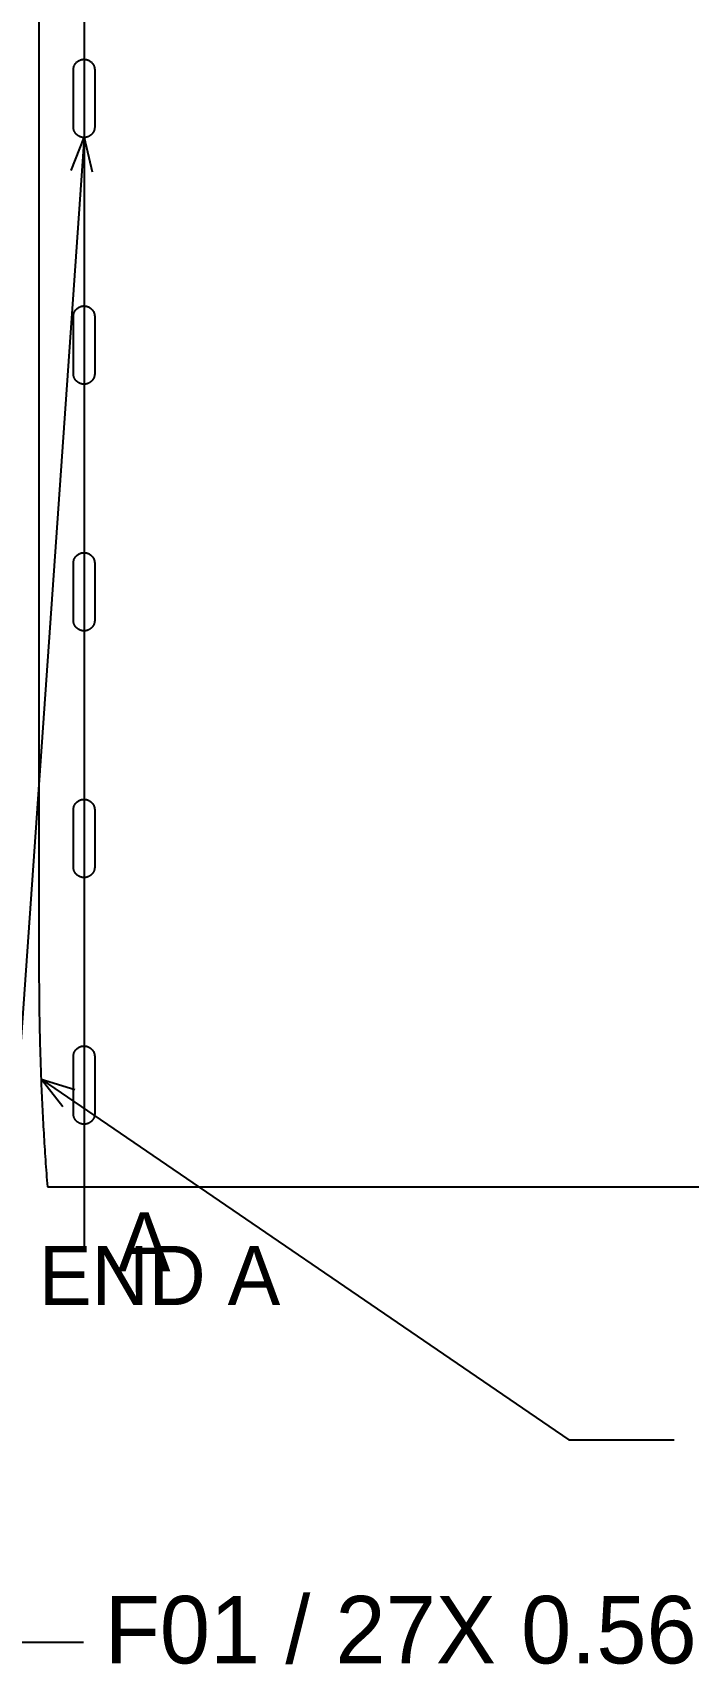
# Model space of a CAD drawing. Header units: inches. Extents: x 4 to 268, y 4 to 172.
# Drawn here: x 31.43 to 48.71, y 65.85 to 108.84 of the extents above; entities that cross this region are included whole.
import ezdxf

# ---------------------------------------------------------------- set-up
doc = ezdxf.new("R2010")
doc.units = ezdxf.units.IN
doc.header["$MEASUREMENT"] = 0

msp = doc.modelspace()

# ---------------------------------------------------------------- linework, layer by layer
at = {"layer": 'ANNOTATION'}
for p, q in [((32.788, 137.459), (32.788, 76.763)), ((32.788, 106.08), (30, 66.43)), ((32.449, 105.213), (32.788, 106.08)), ((32.788, 106.08), (33.003, 105.174)), ((31.656, 81.268), (45.556, 71.763)), ((32.233, 80.537), (31.656, 81.268)), ((31.656, 81.268), (32.547, 80.996)), ((45.556, 71.763), (48.333, 71.763)), ((30, 66.43), (32.778, 66.43))]:
    msp.add_line(p, q, dxfattribs=at)
at = {"layer": 'OUTLINE'}
for p, q in [((31.601, 130.111), (31.601, 84.111)), ((32.512, 107.916), (32.515, 107.929)), ((32.515, 107.929), (32.519, 107.943)), ((32.519, 107.943), (32.523, 107.956)), ((32.523, 107.956), (32.528, 107.969)), ((32.528, 107.969), (32.534, 107.981)), ((32.534, 107.981), (32.54, 107.994)), ((32.54, 107.994), (32.547, 108.006)), ((32.547, 108.006), (32.554, 108.017)), ((32.554, 108.017), (32.562, 108.029)), ((32.562, 108.029), (32.571, 108.04)), ((32.571, 108.04), (32.58, 108.05)), ((32.58, 108.05), (32.589, 108.06)), ((32.589, 108.06), (32.599, 108.07)), ((32.599, 108.07), (32.61, 108.079)), ((32.61, 108.079), (32.621, 108.087)), ((32.621, 108.087), (32.632, 108.095)), ((32.632, 108.095), (32.644, 108.102)), ((32.644, 108.102), (32.656, 108.109)), ((32.656, 108.109), (32.668, 108.115)), ((32.668, 108.115), (32.681, 108.121)), ((32.681, 108.121), (32.693, 108.126)), ((32.693, 108.126), (32.707, 108.13)), ((32.707, 108.13), (32.72, 108.134)), ((32.72, 108.134), (32.733, 108.137)), ((32.733, 108.137), (32.747, 108.139)), ((32.747, 108.139), (32.761, 108.141)), ((32.761, 108.141), (32.774, 108.142)), ((32.774, 108.142), (32.788, 108.142)), ((32.788, 108.142), (32.802, 108.142)), ((32.802, 108.142), (32.816, 108.141)), ((32.816, 108.141), (32.829, 108.139)), ((32.829, 108.139), (32.843, 108.137)), ((32.843, 108.137), (32.857, 108.134)), ((32.857, 108.134), (32.87, 108.13)), ((32.87, 108.13), (32.883, 108.126)), ((32.883, 108.126), (32.896, 108.121)), ((32.896, 108.121), (32.908, 108.115)), ((32.908, 108.115), (32.921, 108.109)), ((32.921, 108.109), (32.933, 108.102)), ((32.933, 108.102), (32.944, 108.095)), ((32.944, 108.095), (32.956, 108.087)), ((32.956, 108.087), (32.967, 108.079)), ((32.967, 108.079), (32.977, 108.07)), ((32.977, 108.07), (32.987, 108.06)), ((32.987, 108.06), (32.997, 108.05)), ((32.997, 108.05), (33.006, 108.04)), ((33.006, 108.04), (33.014, 108.029)), ((33.014, 108.029), (33.022, 108.017)), ((33.022, 108.017), (33.029, 108.006)), ((33.029, 108.006), (33.036, 107.994)), ((33.036, 107.994), (33.042, 107.981)), ((33.042, 107.981), (33.048, 107.969)), ((33.048, 107.969), (33.053, 107.956)), ((33.053, 107.956), (33.057, 107.943)), ((33.057, 107.943), (33.061, 107.929)), ((33.061, 107.929), (33.064, 107.916)), ((32.507, 107.875), (32.508, 107.889)), ((32.507, 107.861), (32.507, 107.875)), ((32.507, 106.361), (32.507, 107.861)), ((32.508, 107.889), (32.51, 107.902)), ((32.51, 107.902), (32.512, 107.916)), ((33.064, 107.916), (33.066, 107.902)), ((33.066, 107.902), (33.068, 107.889)), ((33.068, 107.889), (33.069, 107.875)), ((33.069, 107.875), (33.069, 107.861)), ((33.069, 107.861), (33.069, 106.361)), ((32.507, 106.354), (32.507, 106.361)), ((32.507, 106.347), (32.507, 106.354)), ((32.508, 106.34), (32.507, 106.347)), ((32.508, 106.334), (32.508, 106.34)), ((32.509, 106.327), (32.508, 106.334)), ((32.51, 106.32), (32.509, 106.327)), ((32.511, 106.313), (32.51, 106.32)), ((32.512, 106.306), (32.511, 106.313)), ((32.514, 106.299), (32.512, 106.306)), ((32.515, 106.293), (32.514, 106.299)), ((32.517, 106.286), (32.515, 106.293)), ((32.519, 106.279), (32.517, 106.286)), ((32.521, 106.273), (32.519, 106.279)), ((32.523, 106.266), (32.521, 106.273)), ((32.526, 106.26), (32.523, 106.266)), ((32.528, 106.253), (32.526, 106.26)), ((32.531, 106.247), (32.528, 106.253)), ((32.534, 106.241), (32.531, 106.247)), ((32.537, 106.235), (32.534, 106.241)), ((32.54, 106.229), (32.537, 106.235)), ((32.543, 106.222), (32.54, 106.229)), ((32.547, 106.217), (32.543, 106.222)), ((32.551, 106.211), (32.547, 106.217)), ((32.554, 106.205), (32.551, 106.211)), ((32.558, 106.199), (32.554, 106.205)), ((32.562, 106.194), (32.558, 106.199)), ((33.018, 106.199), (33.014, 106.194)), ((33.022, 106.205), (33.018, 106.199)), ((33.026, 106.211), (33.022, 106.205)), ((33.029, 106.217), (33.026, 106.211)), ((33.033, 106.222), (33.029, 106.217)), ((33.036, 106.229), (33.033, 106.222)), ((33.039, 106.235), (33.036, 106.229)), ((33.042, 106.241), (33.039, 106.235)), ((33.045, 106.247), (33.042, 106.241)), ((33.048, 106.253), (33.045, 106.247)), ((33.051, 106.26), (33.048, 106.253)), ((33.053, 106.266), (33.051, 106.26)), ((33.055, 106.273), (33.053, 106.266)), ((33.057, 106.279), (33.055, 106.273)), ((33.059, 106.286), (33.057, 106.279)), ((33.061, 106.293), (33.059, 106.286)), ((33.063, 106.299), (33.061, 106.293)), ((33.064, 106.306), (33.063, 106.299)), ((33.065, 106.313), (33.064, 106.306)), ((33.066, 106.32), (33.065, 106.313)), ((33.067, 106.327), (33.066, 106.32)), ((33.068, 106.334), (33.067, 106.327)), ((33.069, 106.34), (33.068, 106.334)), ((33.069, 106.361), (33.069, 106.354)), ((33.069, 106.354), (33.069, 106.347)), ((33.069, 106.347), (33.069, 106.34)), ((32.566, 106.188), (32.562, 106.194)), ((32.571, 106.183), (32.566, 106.188)), ((32.575, 106.177), (32.571, 106.183)), ((32.58, 106.172), (32.575, 106.177)), ((32.584, 106.167), (32.58, 106.172)), ((32.589, 106.162), (32.584, 106.167)), ((32.594, 106.157), (32.589, 106.162)), ((32.599, 106.153), (32.594, 106.157)), ((32.604, 106.148), (32.599, 106.153)), ((32.61, 106.144), (32.604, 106.148)), ((32.615, 106.139), (32.61, 106.144)), ((32.621, 106.135), (32.615, 106.139)), ((32.626, 106.131), (32.621, 106.135)), ((32.632, 106.127), (32.626, 106.131)), ((32.638, 106.123), (32.632, 106.127)), ((32.644, 106.12), (32.638, 106.123)), ((32.65, 106.116), (32.644, 106.12)), ((32.656, 106.113), (32.65, 106.116)), ((32.662, 106.11), (32.656, 106.113)), ((32.668, 106.107), (32.662, 106.11)), ((32.674, 106.104), (32.668, 106.107)), ((32.681, 106.101), (32.674, 106.104)), ((32.687, 106.099), (32.681, 106.101)), ((32.693, 106.096), (32.687, 106.099)), ((32.7, 106.094), (32.693, 106.096)), ((32.707, 106.092), (32.7, 106.094)), ((32.713, 106.09), (32.707, 106.092)), ((32.72, 106.088), (32.713, 106.09)), ((32.727, 106.087), (32.72, 106.088)), ((32.733, 106.085), (32.727, 106.087)), ((32.74, 106.084), (32.733, 106.085)), ((32.747, 106.083), (32.74, 106.084)), ((32.754, 106.082), (32.747, 106.083)), ((32.761, 106.081), (32.754, 106.082)), ((32.768, 106.081), (32.761, 106.081)), ((32.774, 106.08), (32.768, 106.081)), ((32.781, 106.08), (32.774, 106.08)), ((32.788, 106.08), (32.781, 106.08)), ((32.795, 106.08), (32.788, 106.08)), ((32.802, 106.08), (32.795, 106.08)), ((32.809, 106.081), (32.802, 106.08)), ((32.816, 106.081), (32.809, 106.081)), ((32.823, 106.082), (32.816, 106.081)), ((32.829, 106.083), (32.823, 106.082)), ((32.836, 106.084), (32.829, 106.083)), ((32.843, 106.085), (32.836, 106.084)), ((32.85, 106.087), (32.843, 106.085)), ((32.857, 106.088), (32.85, 106.087)), ((32.863, 106.09), (32.857, 106.088)), ((32.87, 106.092), (32.863, 106.09)), ((32.876, 106.094), (32.87, 106.092)), ((32.883, 106.096), (32.876, 106.094)), ((32.889, 106.099), (32.883, 106.096)), ((32.896, 106.101), (32.889, 106.099)), ((32.902, 106.104), (32.896, 106.101)), ((32.908, 106.107), (32.902, 106.104)), ((32.915, 106.11), (32.908, 106.107)), ((32.921, 106.113), (32.915, 106.11)), ((32.927, 106.116), (32.921, 106.113)), ((32.933, 106.12), (32.927, 106.116)), ((32.939, 106.123), (32.933, 106.12)), ((32.944, 106.127), (32.939, 106.123)), ((32.95, 106.131), (32.944, 106.127)), ((32.956, 106.135), (32.95, 106.131)), ((32.961, 106.139), (32.956, 106.135)), ((32.967, 106.144), (32.961, 106.139)), ((32.972, 106.148), (32.967, 106.144)), ((32.977, 106.153), (32.972, 106.148)), ((32.982, 106.157), (32.977, 106.153)), ((32.987, 106.162), (32.982, 106.157)), ((32.992, 106.167), (32.987, 106.162)), ((32.997, 106.172), (32.992, 106.167)), ((33.001, 106.177), (32.997, 106.172)), ((33.006, 106.183), (33.001, 106.177)), ((33.01, 106.188), (33.006, 106.183)), ((33.014, 106.194), (33.01, 106.188)), ((32.523, 101.456), (32.528, 101.469)), ((32.528, 101.469), (32.534, 101.481)), ((32.534, 101.481), (32.54, 101.494)), ((32.54, 101.494), (32.547, 101.506)), ((32.547, 101.506), (32.554, 101.517)), ((32.554, 101.517), (32.562, 101.529)), ((32.562, 101.529), (32.571, 101.54)), ((32.571, 101.54), (32.58, 101.55)), ((32.58, 101.55), (32.589, 101.56)), ((32.589, 101.56), (32.599, 101.57)), ((32.599, 101.57), (32.61, 101.579)), ((32.61, 101.579), (32.621, 101.587)), ((32.621, 101.587), (32.632, 101.595)), ((32.632, 101.595), (32.644, 101.602)), ((32.644, 101.602), (32.656, 101.609)), ((32.656, 101.609), (32.668, 101.615)), ((32.668, 101.615), (32.681, 101.621)), ((32.681, 101.621), (32.693, 101.626)), ((32.693, 101.626), (32.707, 101.63)), ((32.707, 101.63), (32.72, 101.634)), ((32.72, 101.634), (32.733, 101.637)), ((32.733, 101.637), (32.747, 101.639)), ((32.747, 101.639), (32.761, 101.641)), ((32.761, 101.641), (32.774, 101.642)), ((32.774, 101.642), (32.788, 101.642)), ((32.788, 101.642), (32.802, 101.642)), ((32.802, 101.642), (32.816, 101.641)), ((32.816, 101.641), (32.829, 101.639)), ((32.829, 101.639), (32.843, 101.637)), ((32.843, 101.637), (32.857, 101.634)), ((32.857, 101.634), (32.87, 101.63)), ((32.87, 101.63), (32.883, 101.626)), ((32.883, 101.626), (32.896, 101.621)), ((32.896, 101.621), (32.908, 101.615)), ((32.908, 101.615), (32.921, 101.609)), ((32.921, 101.609), (32.933, 101.602)), ((32.933, 101.602), (32.944, 101.595)), ((32.944, 101.595), (32.956, 101.587)), ((32.956, 101.587), (32.967, 101.579)), ((32.967, 101.579), (32.977, 101.57)), ((32.977, 101.57), (32.987, 101.56)), ((32.987, 101.56), (32.997, 101.55)), ((32.997, 101.55), (33.006, 101.54)), ((33.006, 101.54), (33.014, 101.529)), ((33.014, 101.529), (33.022, 101.517)), ((33.022, 101.517), (33.029, 101.506)), ((33.029, 101.506), (33.036, 101.494)), ((33.036, 101.494), (33.042, 101.481)), ((33.042, 101.481), (33.048, 101.469)), ((33.048, 101.469), (33.053, 101.456)), ((32.507, 101.375), (32.508, 101.389)), ((32.507, 101.361), (32.507, 101.375)), ((32.507, 99.861), (32.507, 101.361)), ((32.508, 101.389), (32.51, 101.402)), ((32.51, 101.402), (32.512, 101.416)), ((32.512, 101.416), (32.515, 101.429)), ((32.515, 101.429), (32.519, 101.443)), ((32.519, 101.443), (32.523, 101.456)), ((33.053, 101.456), (33.057, 101.443)), ((33.057, 101.443), (33.061, 101.429)), ((33.061, 101.429), (33.064, 101.416)), ((33.064, 101.416), (33.066, 101.402)), ((33.066, 101.402), (33.068, 101.389)), ((33.068, 101.389), (33.069, 101.375)), ((33.069, 101.375), (33.069, 101.361)), ((33.069, 101.361), (33.069, 99.861)), ((32.507, 99.854), (32.507, 99.861)), ((32.507, 99.847), (32.507, 99.854)), ((32.508, 99.84), (32.507, 99.847)), ((32.508, 99.834), (32.508, 99.84)), ((32.509, 99.827), (32.508, 99.834)), ((32.51, 99.82), (32.509, 99.827)), ((32.511, 99.813), (32.51, 99.82)), ((32.512, 99.806), (32.511, 99.813)), ((32.514, 99.799), (32.512, 99.806)), ((32.515, 99.793), (32.514, 99.799)), ((32.517, 99.786), (32.515, 99.793)), ((32.519, 99.779), (32.517, 99.786)), ((32.521, 99.773), (32.519, 99.779)), ((32.523, 99.766), (32.521, 99.773)), ((32.526, 99.76), (32.523, 99.766)), ((32.528, 99.753), (32.526, 99.76)), ((32.531, 99.747), (32.528, 99.753)), ((33.048, 99.753), (33.045, 99.747)), ((33.051, 99.76), (33.048, 99.753)), ((33.053, 99.766), (33.051, 99.76)), ((33.055, 99.773), (33.053, 99.766)), ((33.057, 99.779), (33.055, 99.773)), ((33.059, 99.786), (33.057, 99.779)), ((33.061, 99.793), (33.059, 99.786)), ((33.063, 99.799), (33.061, 99.793)), ((33.064, 99.806), (33.063, 99.799)), ((33.065, 99.813), (33.064, 99.806)), ((33.066, 99.82), (33.065, 99.813)), ((33.067, 99.827), (33.066, 99.82)), ((33.068, 99.834), (33.067, 99.827)), ((33.069, 99.84), (33.068, 99.834)), ((33.069, 99.861), (33.069, 99.854)), ((33.069, 99.854), (33.069, 99.847)), ((33.069, 99.847), (33.069, 99.84)), ((32.534, 99.741), (32.531, 99.747)), ((32.537, 99.735), (32.534, 99.741)), ((32.54, 99.729), (32.537, 99.735)), ((32.543, 99.722), (32.54, 99.729)), ((32.547, 99.717), (32.543, 99.722)), ((32.551, 99.711), (32.547, 99.717)), ((32.554, 99.705), (32.551, 99.711)), ((32.558, 99.699), (32.554, 99.705)), ((32.562, 99.694), (32.558, 99.699)), ((32.566, 99.688), (32.562, 99.694)), ((32.571, 99.683), (32.566, 99.688)), ((32.575, 99.677), (32.571, 99.683)), ((32.58, 99.672), (32.575, 99.677)), ((32.584, 99.667), (32.58, 99.672)), ((32.589, 99.662), (32.584, 99.667)), ((32.594, 99.657), (32.589, 99.662)), ((32.599, 99.653), (32.594, 99.657)), ((32.604, 99.648), (32.599, 99.653)), ((32.61, 99.644), (32.604, 99.648)), ((32.615, 99.639), (32.61, 99.644)), ((32.621, 99.635), (32.615, 99.639)), ((32.626, 99.631), (32.621, 99.635)), ((32.632, 99.627), (32.626, 99.631)), ((32.638, 99.623), (32.632, 99.627)), ((32.644, 99.62), (32.638, 99.623)), ((32.65, 99.616), (32.644, 99.62)), ((32.656, 99.613), (32.65, 99.616)), ((32.662, 99.61), (32.656, 99.613)), ((32.668, 99.607), (32.662, 99.61)), ((32.674, 99.604), (32.668, 99.607)), ((32.681, 99.601), (32.674, 99.604)), ((32.687, 99.599), (32.681, 99.601)), ((32.693, 99.596), (32.687, 99.599)), ((32.7, 99.594), (32.693, 99.596)), ((32.707, 99.592), (32.7, 99.594)), ((32.713, 99.59), (32.707, 99.592)), ((32.72, 99.588), (32.713, 99.59)), ((32.727, 99.587), (32.72, 99.588)), ((32.733, 99.585), (32.727, 99.587)), ((32.74, 99.584), (32.733, 99.585)), ((32.747, 99.583), (32.74, 99.584)), ((32.754, 99.582), (32.747, 99.583)), ((32.761, 99.581), (32.754, 99.582)), ((32.768, 99.581), (32.761, 99.581)), ((32.774, 99.58), (32.768, 99.581)), ((32.781, 99.58), (32.774, 99.58)), ((32.788, 99.58), (32.781, 99.58)), ((32.795, 99.58), (32.788, 99.58)), ((32.802, 99.58), (32.795, 99.58)), ((32.809, 99.581), (32.802, 99.58)), ((32.816, 99.581), (32.809, 99.581)), ((32.823, 99.582), (32.816, 99.581)), ((32.829, 99.583), (32.823, 99.582)), ((32.836, 99.584), (32.829, 99.583)), ((32.843, 99.585), (32.836, 99.584)), ((32.85, 99.587), (32.843, 99.585)), ((32.857, 99.588), (32.85, 99.587)), ((32.863, 99.59), (32.857, 99.588)), ((32.87, 99.592), (32.863, 99.59)), ((32.876, 99.594), (32.87, 99.592)), ((32.883, 99.596), (32.876, 99.594)), ((32.889, 99.599), (32.883, 99.596)), ((32.896, 99.601), (32.889, 99.599)), ((32.902, 99.604), (32.896, 99.601)), ((32.908, 99.607), (32.902, 99.604)), ((32.915, 99.61), (32.908, 99.607)), ((32.921, 99.613), (32.915, 99.61)), ((32.927, 99.616), (32.921, 99.613)), ((32.933, 99.62), (32.927, 99.616)), ((32.939, 99.623), (32.933, 99.62)), ((32.944, 99.627), (32.939, 99.623)), ((32.95, 99.631), (32.944, 99.627)), ((32.956, 99.635), (32.95, 99.631)), ((32.961, 99.639), (32.956, 99.635)), ((32.967, 99.644), (32.961, 99.639)), ((32.972, 99.648), (32.967, 99.644)), ((32.977, 99.653), (32.972, 99.648)), ((32.982, 99.657), (32.977, 99.653)), ((32.987, 99.662), (32.982, 99.657)), ((32.992, 99.667), (32.987, 99.662)), ((32.997, 99.672), (32.992, 99.667)), ((33.001, 99.677), (32.997, 99.672)), ((33.006, 99.683), (33.001, 99.677)), ((33.01, 99.688), (33.006, 99.683)), ((33.014, 99.694), (33.01, 99.688)), ((33.018, 99.699), (33.014, 99.694)), ((33.022, 99.705), (33.018, 99.699)), ((33.026, 99.711), (33.022, 99.705)), ((33.029, 99.717), (33.026, 99.711)), ((33.033, 99.722), (33.029, 99.717)), ((33.036, 99.729), (33.033, 99.722)), ((33.039, 99.735), (33.036, 99.729)), ((33.042, 99.741), (33.039, 99.735)), ((33.045, 99.747), (33.042, 99.741)), ((32.554, 95.017), (32.562, 95.029)), ((32.562, 95.029), (32.571, 95.04)), ((32.571, 95.04), (32.58, 95.05)), ((32.58, 95.05), (32.589, 95.06)), ((32.589, 95.06), (32.599, 95.07)), ((32.599, 95.07), (32.61, 95.079)), ((32.61, 95.079), (32.621, 95.087)), ((32.621, 95.087), (32.632, 95.095)), ((32.632, 95.095), (32.644, 95.102)), ((32.644, 95.102), (32.656, 95.109)), ((32.656, 95.109), (32.668, 95.115)), ((32.668, 95.115), (32.681, 95.121)), ((32.681, 95.121), (32.693, 95.126)), ((32.693, 95.126), (32.707, 95.13)), ((32.707, 95.13), (32.72, 95.134)), ((32.72, 95.134), (32.733, 95.137)), ((32.733, 95.137), (32.747, 95.139)), ((32.747, 95.139), (32.761, 95.141)), ((32.761, 95.141), (32.774, 95.142)), ((32.774, 95.142), (32.788, 95.142)), ((32.788, 95.142), (32.802, 95.142)), ((32.802, 95.142), (32.816, 95.141)), ((32.816, 95.141), (32.829, 95.139)), ((32.829, 95.139), (32.843, 95.137)), ((32.843, 95.137), (32.857, 95.134)), ((32.857, 95.134), (32.87, 95.13)), ((32.87, 95.13), (32.883, 95.126)), ((32.883, 95.126), (32.896, 95.121)), ((32.896, 95.121), (32.908, 95.115)), ((32.908, 95.115), (32.921, 95.109)), ((32.921, 95.109), (32.933, 95.102)), ((32.933, 95.102), (32.944, 95.095)), ((32.944, 95.095), (32.956, 95.087)), ((32.956, 95.087), (32.967, 95.079)), ((32.967, 95.079), (32.977, 95.07)), ((32.977, 95.07), (32.987, 95.06)), ((32.987, 95.06), (32.997, 95.05)), ((32.997, 95.05), (33.006, 95.04)), ((33.006, 95.04), (33.014, 95.029)), ((33.014, 95.029), (33.022, 95.017)), ((32.507, 94.875), (32.508, 94.889)), ((32.507, 94.861), (32.507, 94.875)), ((32.507, 93.361), (32.507, 94.861)), ((32.508, 94.889), (32.51, 94.902)), ((32.51, 94.902), (32.512, 94.916)), ((32.512, 94.916), (32.515, 94.929)), ((32.515, 94.929), (32.519, 94.943)), ((32.519, 94.943), (32.523, 94.956)), ((32.523, 94.956), (32.528, 94.969)), ((32.528, 94.969), (32.534, 94.981)), ((32.534, 94.981), (32.54, 94.994)), ((32.54, 94.994), (32.547, 95.006)), ((32.547, 95.006), (32.554, 95.017)), ((33.022, 95.017), (33.029, 95.006)), ((33.029, 95.006), (33.036, 94.994)), ((33.036, 94.994), (33.042, 94.981)), ((33.042, 94.981), (33.048, 94.969)), ((33.048, 94.969), (33.053, 94.956)), ((33.053, 94.956), (33.057, 94.943)), ((33.057, 94.943), (33.061, 94.929)), ((33.061, 94.929), (33.064, 94.916)), ((33.064, 94.916), (33.066, 94.902)), ((33.066, 94.902), (33.068, 94.889)), ((33.068, 94.889), (33.069, 94.875)), ((33.069, 94.875), (33.069, 94.861)), ((33.069, 94.861), (33.069, 93.361)), ((32.507, 93.354), (32.507, 93.361)), ((32.507, 93.347), (32.507, 93.354)), ((32.508, 93.34), (32.507, 93.347)), ((32.508, 93.334), (32.508, 93.34)), ((32.509, 93.327), (32.508, 93.334)), ((32.51, 93.32), (32.509, 93.327)), ((32.511, 93.313), (32.51, 93.32)), ((32.512, 93.306), (32.511, 93.313)), ((32.514, 93.299), (32.512, 93.306)), ((32.515, 93.293), (32.514, 93.299)), ((33.063, 93.299), (33.061, 93.293)), ((33.064, 93.306), (33.063, 93.299)), ((33.065, 93.313), (33.064, 93.306)), ((33.066, 93.32), (33.065, 93.313)), ((33.067, 93.327), (33.066, 93.32)), ((33.068, 93.334), (33.067, 93.327)), ((33.069, 93.34), (33.068, 93.334)), ((33.069, 93.361), (33.069, 93.354)), ((33.069, 93.354), (33.069, 93.347)), ((33.069, 93.347), (33.069, 93.34)), ((32.517, 93.286), (32.515, 93.293)), ((32.519, 93.279), (32.517, 93.286)), ((32.521, 93.273), (32.519, 93.279)), ((32.523, 93.266), (32.521, 93.273)), ((32.526, 93.26), (32.523, 93.266)), ((32.528, 93.253), (32.526, 93.26)), ((32.531, 93.247), (32.528, 93.253)), ((32.534, 93.241), (32.531, 93.247)), ((32.537, 93.235), (32.534, 93.241)), ((32.54, 93.229), (32.537, 93.235)), ((32.543, 93.222), (32.54, 93.229)), ((32.547, 93.217), (32.543, 93.222)), ((32.551, 93.211), (32.547, 93.217)), ((32.554, 93.205), (32.551, 93.211)), ((32.558, 93.199), (32.554, 93.205)), ((32.562, 93.194), (32.558, 93.199)), ((32.566, 93.188), (32.562, 93.194)), ((32.571, 93.183), (32.566, 93.188)), ((32.575, 93.177), (32.571, 93.183)), ((32.58, 93.172), (32.575, 93.177)), ((32.584, 93.167), (32.58, 93.172)), ((32.589, 93.162), (32.584, 93.167)), ((32.594, 93.157), (32.589, 93.162)), ((32.599, 93.153), (32.594, 93.157)), ((32.604, 93.148), (32.599, 93.153)), ((32.61, 93.144), (32.604, 93.148)), ((32.615, 93.139), (32.61, 93.144)), ((32.621, 93.135), (32.615, 93.139)), ((32.626, 93.131), (32.621, 93.135)), ((32.632, 93.127), (32.626, 93.131)), ((32.638, 93.123), (32.632, 93.127)), ((32.644, 93.12), (32.638, 93.123)), ((32.65, 93.116), (32.644, 93.12)), ((32.656, 93.113), (32.65, 93.116)), ((32.662, 93.11), (32.656, 93.113)), ((32.668, 93.107), (32.662, 93.11)), ((32.674, 93.104), (32.668, 93.107)), ((32.681, 93.101), (32.674, 93.104)), ((32.687, 93.099), (32.681, 93.101)), ((32.693, 93.096), (32.687, 93.099)), ((32.7, 93.094), (32.693, 93.096)), ((32.707, 93.092), (32.7, 93.094)), ((32.713, 93.09), (32.707, 93.092)), ((32.72, 93.088), (32.713, 93.09)), ((32.727, 93.087), (32.72, 93.088)), ((32.733, 93.085), (32.727, 93.087)), ((32.74, 93.084), (32.733, 93.085)), ((32.747, 93.083), (32.74, 93.084)), ((32.754, 93.082), (32.747, 93.083)), ((32.761, 93.081), (32.754, 93.082)), ((32.768, 93.081), (32.761, 93.081)), ((32.774, 93.08), (32.768, 93.081)), ((32.781, 93.08), (32.774, 93.08)), ((32.788, 93.08), (32.781, 93.08)), ((32.795, 93.08), (32.788, 93.08)), ((32.802, 93.08), (32.795, 93.08)), ((32.809, 93.081), (32.802, 93.08)), ((32.816, 93.081), (32.809, 93.081)), ((32.823, 93.082), (32.816, 93.081)), ((32.829, 93.083), (32.823, 93.082)), ((32.836, 93.084), (32.829, 93.083)), ((32.843, 93.085), (32.836, 93.084)), ((32.85, 93.087), (32.843, 93.085)), ((32.857, 93.088), (32.85, 93.087)), ((32.863, 93.09), (32.857, 93.088)), ((32.87, 93.092), (32.863, 93.09)), ((32.876, 93.094), (32.87, 93.092)), ((32.883, 93.096), (32.876, 93.094)), ((32.889, 93.099), (32.883, 93.096)), ((32.896, 93.101), (32.889, 93.099)), ((32.902, 93.104), (32.896, 93.101)), ((32.908, 93.107), (32.902, 93.104)), ((32.915, 93.11), (32.908, 93.107)), ((32.921, 93.113), (32.915, 93.11)), ((32.927, 93.116), (32.921, 93.113)), ((32.933, 93.12), (32.927, 93.116)), ((32.939, 93.123), (32.933, 93.12)), ((32.944, 93.127), (32.939, 93.123)), ((32.95, 93.131), (32.944, 93.127)), ((32.956, 93.135), (32.95, 93.131)), ((32.961, 93.139), (32.956, 93.135)), ((32.967, 93.144), (32.961, 93.139)), ((32.972, 93.148), (32.967, 93.144)), ((32.977, 93.153), (32.972, 93.148)), ((32.982, 93.157), (32.977, 93.153)), ((32.987, 93.162), (32.982, 93.157)), ((32.992, 93.167), (32.987, 93.162)), ((32.997, 93.172), (32.992, 93.167)), ((33.001, 93.177), (32.997, 93.172)), ((33.006, 93.183), (33.001, 93.177)), ((33.01, 93.188), (33.006, 93.183)), ((33.014, 93.194), (33.01, 93.188)), ((33.018, 93.199), (33.014, 93.194)), ((33.022, 93.205), (33.018, 93.199)), ((33.026, 93.211), (33.022, 93.205)), ((33.029, 93.217), (33.026, 93.211)), ((33.033, 93.222), (33.029, 93.217)), ((33.036, 93.229), (33.033, 93.222)), ((33.039, 93.235), (33.036, 93.229)), ((33.042, 93.241), (33.039, 93.235)), ((33.045, 93.247), (33.042, 93.241)), ((33.048, 93.253), (33.045, 93.247)), ((33.051, 93.26), (33.048, 93.253)), ((33.053, 93.266), (33.051, 93.26)), ((33.055, 93.273), (33.053, 93.266)), ((33.057, 93.279), (33.055, 93.273)), ((33.059, 93.286), (33.057, 93.279)), ((33.061, 93.293), (33.059, 93.286)), ((32.589, 88.56), (32.599, 88.57)), ((32.599, 88.57), (32.61, 88.579)), ((32.61, 88.579), (32.621, 88.587)), ((32.621, 88.587), (32.632, 88.595)), ((32.632, 88.595), (32.644, 88.602)), ((32.644, 88.602), (32.656, 88.609)), ((32.656, 88.609), (32.668, 88.615)), ((32.668, 88.615), (32.681, 88.621)), ((32.681, 88.621), (32.693, 88.626)), ((32.693, 88.626), (32.707, 88.63)), ((32.707, 88.63), (32.72, 88.634)), ((32.72, 88.634), (32.733, 88.637)), ((32.733, 88.637), (32.747, 88.639)), ((32.747, 88.639), (32.761, 88.641)), ((32.761, 88.641), (32.774, 88.642)), ((32.774, 88.642), (32.788, 88.642)), ((32.788, 88.642), (32.802, 88.642)), ((32.802, 88.642), (32.816, 88.641)), ((32.816, 88.641), (32.829, 88.639)), ((32.829, 88.639), (32.843, 88.637)), ((32.843, 88.637), (32.857, 88.634)), ((32.857, 88.634), (32.87, 88.63)), ((32.87, 88.63), (32.883, 88.626)), ((32.883, 88.626), (32.896, 88.621)), ((32.896, 88.621), (32.908, 88.615)), ((32.908, 88.615), (32.921, 88.609)), ((32.921, 88.609), (32.933, 88.602)), ((32.933, 88.602), (32.944, 88.595)), ((32.944, 88.595), (32.956, 88.587)), ((32.956, 88.587), (32.967, 88.579)), ((32.967, 88.579), (32.977, 88.57)), ((32.977, 88.57), (32.987, 88.56)), ((32.507, 88.375), (32.508, 88.389)), ((32.507, 88.361), (32.507, 88.375)), ((32.507, 86.861), (32.507, 88.361)), ((32.508, 88.389), (32.51, 88.402)), ((32.51, 88.402), (32.512, 88.416)), ((32.512, 88.416), (32.515, 88.429)), ((32.515, 88.429), (32.519, 88.443)), ((32.519, 88.443), (32.523, 88.456)), ((32.523, 88.456), (32.528, 88.469)), ((32.528, 88.469), (32.534, 88.481)), ((32.534, 88.481), (32.54, 88.494)), ((32.54, 88.494), (32.547, 88.506)), ((32.547, 88.506), (32.554, 88.517)), ((32.554, 88.517), (32.562, 88.529)), ((32.562, 88.529), (32.571, 88.54)), ((32.571, 88.54), (32.58, 88.55)), ((32.58, 88.55), (32.589, 88.56)), ((32.987, 88.56), (32.997, 88.55)), ((32.997, 88.55), (33.006, 88.54)), ((33.006, 88.54), (33.014, 88.529)), ((33.014, 88.529), (33.022, 88.517)), ((33.022, 88.517), (33.029, 88.506)), ((33.029, 88.506), (33.036, 88.494)), ((33.036, 88.494), (33.042, 88.481)), ((33.042, 88.481), (33.048, 88.469)), ((33.048, 88.469), (33.053, 88.456)), ((33.053, 88.456), (33.057, 88.443)), ((33.057, 88.443), (33.061, 88.429)), ((33.061, 88.429), (33.064, 88.416)), ((33.064, 88.416), (33.066, 88.402)), ((33.066, 88.402), (33.068, 88.389)), ((33.068, 88.389), (33.069, 88.375)), ((33.069, 88.375), (33.069, 88.361)), ((33.069, 88.361), (33.069, 86.861)), ((32.507, 86.854), (32.507, 86.861)), ((32.507, 86.847), (32.507, 86.854)), ((33.069, 86.861), (33.069, 86.854)), ((33.069, 86.854), (33.069, 86.847)), ((32.508, 86.84), (32.507, 86.847)), ((32.508, 86.834), (32.508, 86.84)), ((32.509, 86.827), (32.508, 86.834)), ((32.51, 86.82), (32.509, 86.827)), ((32.511, 86.813), (32.51, 86.82)), ((32.512, 86.806), (32.511, 86.813)), ((32.514, 86.799), (32.512, 86.806)), ((32.515, 86.793), (32.514, 86.799)), ((32.517, 86.786), (32.515, 86.793)), ((32.519, 86.779), (32.517, 86.786)), ((32.521, 86.773), (32.519, 86.779)), ((32.523, 86.766), (32.521, 86.773)), ((32.526, 86.76), (32.523, 86.766)), ((32.528, 86.753), (32.526, 86.76)), ((32.531, 86.747), (32.528, 86.753)), ((32.534, 86.741), (32.531, 86.747)), ((32.537, 86.735), (32.534, 86.741)), ((32.54, 86.729), (32.537, 86.735)), ((32.543, 86.722), (32.54, 86.729)), ((32.547, 86.717), (32.543, 86.722)), ((32.551, 86.711), (32.547, 86.717)), ((32.554, 86.705), (32.551, 86.711)), ((32.558, 86.699), (32.554, 86.705)), ((32.562, 86.694), (32.558, 86.699)), ((32.566, 86.688), (32.562, 86.694)), ((32.571, 86.683), (32.566, 86.688)), ((32.575, 86.677), (32.571, 86.683)), ((32.58, 86.672), (32.575, 86.677)), ((32.584, 86.667), (32.58, 86.672)), ((32.589, 86.662), (32.584, 86.667)), ((32.594, 86.657), (32.589, 86.662)), ((32.599, 86.653), (32.594, 86.657)), ((32.604, 86.648), (32.599, 86.653)), ((32.61, 86.644), (32.604, 86.648)), ((32.615, 86.639), (32.61, 86.644)), ((32.621, 86.635), (32.615, 86.639)), ((32.626, 86.631), (32.621, 86.635)), ((32.632, 86.627), (32.626, 86.631)), ((32.638, 86.623), (32.632, 86.627)), ((32.644, 86.62), (32.638, 86.623)), ((32.65, 86.616), (32.644, 86.62)), ((32.656, 86.613), (32.65, 86.616)), ((32.662, 86.61), (32.656, 86.613)), ((32.668, 86.607), (32.662, 86.61)), ((32.674, 86.604), (32.668, 86.607)), ((32.681, 86.601), (32.674, 86.604)), ((32.687, 86.599), (32.681, 86.601)), ((32.693, 86.596), (32.687, 86.599)), ((32.7, 86.594), (32.693, 86.596)), ((32.707, 86.592), (32.7, 86.594)), ((32.713, 86.59), (32.707, 86.592)), ((32.72, 86.588), (32.713, 86.59)), ((32.727, 86.587), (32.72, 86.588)), ((32.733, 86.585), (32.727, 86.587)), ((32.74, 86.584), (32.733, 86.585)), ((32.747, 86.583), (32.74, 86.584)), ((32.754, 86.582), (32.747, 86.583)), ((32.761, 86.581), (32.754, 86.582)), ((32.768, 86.581), (32.761, 86.581)), ((32.774, 86.58), (32.768, 86.581)), ((32.781, 86.58), (32.774, 86.58)), ((32.788, 86.58), (32.781, 86.58)), ((32.795, 86.58), (32.788, 86.58)), ((32.802, 86.58), (32.795, 86.58)), ((32.809, 86.581), (32.802, 86.58)), ((32.816, 86.581), (32.809, 86.581)), ((32.823, 86.582), (32.816, 86.581)), ((32.829, 86.583), (32.823, 86.582)), ((32.836, 86.584), (32.829, 86.583)), ((32.843, 86.585), (32.836, 86.584)), ((32.85, 86.587), (32.843, 86.585)), ((32.857, 86.588), (32.85, 86.587)), ((32.863, 86.59), (32.857, 86.588)), ((32.87, 86.592), (32.863, 86.59)), ((32.876, 86.594), (32.87, 86.592)), ((32.883, 86.596), (32.876, 86.594)), ((32.889, 86.599), (32.883, 86.596)), ((32.896, 86.601), (32.889, 86.599)), ((32.902, 86.604), (32.896, 86.601)), ((32.908, 86.607), (32.902, 86.604)), ((32.915, 86.61), (32.908, 86.607)), ((32.921, 86.613), (32.915, 86.61)), ((32.927, 86.616), (32.921, 86.613)), ((32.933, 86.62), (32.927, 86.616)), ((32.939, 86.623), (32.933, 86.62)), ((32.944, 86.627), (32.939, 86.623)), ((32.95, 86.631), (32.944, 86.627)), ((32.956, 86.635), (32.95, 86.631)), ((32.961, 86.639), (32.956, 86.635)), ((32.967, 86.644), (32.961, 86.639)), ((32.972, 86.648), (32.967, 86.644)), ((32.977, 86.653), (32.972, 86.648)), ((32.982, 86.657), (32.977, 86.653)), ((32.987, 86.662), (32.982, 86.657)), ((32.992, 86.667), (32.987, 86.662)), ((32.997, 86.672), (32.992, 86.667)), ((33.001, 86.677), (32.997, 86.672)), ((33.006, 86.683), (33.001, 86.677)), ((33.01, 86.688), (33.006, 86.683)), ((33.014, 86.694), (33.01, 86.688)), ((33.018, 86.699), (33.014, 86.694)), ((33.022, 86.705), (33.018, 86.699)), ((33.026, 86.711), (33.022, 86.705)), ((33.029, 86.717), (33.026, 86.711)), ((33.033, 86.722), (33.029, 86.717)), ((33.036, 86.729), (33.033, 86.722)), ((33.039, 86.735), (33.036, 86.729)), ((33.042, 86.741), (33.039, 86.735)), ((33.045, 86.747), (33.042, 86.741)), ((33.048, 86.753), (33.045, 86.747)), ((33.051, 86.76), (33.048, 86.753)), ((33.053, 86.766), (33.051, 86.76)), ((33.055, 86.773), (33.053, 86.766)), ((33.057, 86.779), (33.055, 86.773)), ((33.059, 86.786), (33.057, 86.779)), ((33.061, 86.793), (33.059, 86.786)), ((33.063, 86.799), (33.061, 86.793)), ((33.064, 86.806), (33.063, 86.799)), ((33.065, 86.813), (33.064, 86.806)), ((33.066, 86.82), (33.065, 86.813)), ((33.067, 86.827), (33.066, 86.82)), ((33.068, 86.834), (33.067, 86.827)), ((33.069, 86.84), (33.068, 86.834)), ((33.069, 86.847), (33.069, 86.84)), ((31.601, 84.111), (31.601, 84.022)), ((31.601, 84.022), (31.601, 83.933)), ((31.601, 83.933), (31.601, 83.845)), ((31.601, 83.845), (31.602, 83.756)), ((31.602, 83.756), (31.602, 83.667)), ((31.602, 83.667), (31.603, 83.578)), ((31.603, 83.578), (31.603, 83.489)), ((31.603, 83.489), (31.604, 83.4)), ((31.604, 83.4), (31.605, 83.311)), ((31.605, 83.311), (31.606, 83.223)), ((31.606, 83.223), (31.607, 83.134)), ((31.607, 83.134), (31.608, 83.045)), ((31.608, 83.045), (31.61, 82.956)), ((31.61, 82.956), (31.611, 82.867)), ((31.611, 82.867), (31.613, 82.778)), ((31.613, 82.778), (31.615, 82.689)), ((31.615, 82.689), (31.616, 82.601)), ((31.616, 82.601), (31.618, 82.512)), ((31.618, 82.512), (31.62, 82.423)), ((31.62, 82.423), (31.622, 82.334)), ((31.622, 82.334), (31.625, 82.245)), ((31.625, 82.245), (31.627, 82.156)), ((31.627, 82.156), (31.629, 82.068)), ((32.668, 82.115), (32.681, 82.121)), ((32.681, 82.121), (32.693, 82.126)), ((32.693, 82.126), (32.707, 82.13)), ((32.707, 82.13), (32.72, 82.134)), ((32.72, 82.134), (32.733, 82.137)), ((32.733, 82.137), (32.747, 82.139)), ((32.747, 82.139), (32.761, 82.141)), ((32.761, 82.141), (32.774, 82.142)), ((32.774, 82.142), (32.788, 82.142)), ((32.788, 82.142), (32.802, 82.142)), ((32.802, 82.142), (32.816, 82.141)), ((32.816, 82.141), (32.829, 82.139)), ((32.829, 82.139), (32.843, 82.137)), ((32.843, 82.137), (32.857, 82.134)), ((32.857, 82.134), (32.87, 82.13)), ((32.87, 82.13), (32.883, 82.126)), ((32.883, 82.126), (32.896, 82.121)), ((32.896, 82.121), (32.908, 82.115)), ((31.629, 82.068), (31.632, 81.979)), ((31.632, 81.979), (31.634, 81.89)), ((31.634, 81.89), (31.637, 81.801)), ((31.637, 81.801), (31.64, 81.712)), ((31.64, 81.712), (31.643, 81.623)), ((32.507, 81.875), (32.508, 81.889)), ((32.507, 81.861), (32.507, 81.875)), ((32.507, 80.361), (32.507, 81.861)), ((32.508, 81.889), (32.51, 81.902)), ((32.51, 81.902), (32.512, 81.916)), ((32.512, 81.916), (32.515, 81.929)), ((32.515, 81.929), (32.519, 81.943)), ((32.519, 81.943), (32.523, 81.956)), ((32.523, 81.956), (32.528, 81.969)), ((32.528, 81.969), (32.534, 81.981)), ((32.534, 81.981), (32.54, 81.994)), ((32.54, 81.994), (32.547, 82.006)), ((32.547, 82.006), (32.554, 82.017)), ((32.554, 82.017), (32.562, 82.029)), ((32.562, 82.029), (32.571, 82.04)), ((32.571, 82.04), (32.58, 82.05)), ((32.58, 82.05), (32.589, 82.06)), ((32.589, 82.06), (32.599, 82.07)), ((32.599, 82.07), (32.61, 82.079)), ((32.61, 82.079), (32.621, 82.087)), ((32.621, 82.087), (32.632, 82.095)), ((32.632, 82.095), (32.644, 82.102)), ((32.644, 82.102), (32.656, 82.109)), ((32.656, 82.109), (32.668, 82.115)), ((32.908, 82.115), (32.921, 82.109)), ((32.921, 82.109), (32.933, 82.102)), ((32.933, 82.102), (32.944, 82.095)), ((32.944, 82.095), (32.956, 82.087)), ((32.956, 82.087), (32.967, 82.079)), ((32.967, 82.079), (32.977, 82.07)), ((32.977, 82.07), (32.987, 82.06)), ((32.987, 82.06), (32.997, 82.05)), ((32.997, 82.05), (33.006, 82.04)), ((33.006, 82.04), (33.014, 82.029)), ((33.014, 82.029), (33.022, 82.017)), ((33.022, 82.017), (33.029, 82.006)), ((33.029, 82.006), (33.036, 81.994)), ((33.036, 81.994), (33.042, 81.981)), ((33.042, 81.981), (33.048, 81.969)), ((33.048, 81.969), (33.053, 81.956)), ((33.053, 81.956), (33.057, 81.943)), ((33.057, 81.943), (33.061, 81.929)), ((33.061, 81.929), (33.064, 81.916)), ((33.064, 81.916), (33.066, 81.902)), ((33.066, 81.902), (33.068, 81.889)), ((33.068, 81.889), (33.069, 81.875)), ((33.069, 81.875), (33.069, 81.861)), ((33.069, 81.861), (33.069, 80.361)), ((31.643, 81.623), (31.646, 81.535)), ((31.646, 81.535), (31.649, 81.446)), ((31.649, 81.446), (31.653, 81.357)), ((31.653, 81.357), (31.656, 81.268)), ((31.656, 81.268), (31.66, 81.179)), ((31.66, 81.179), (31.663, 81.091)), ((31.663, 81.091), (31.667, 81.002)), ((31.667, 81.002), (31.671, 80.913)), ((31.671, 80.913), (31.675, 80.824)), ((31.675, 80.824), (31.679, 80.736)), ((31.679, 80.736), (31.683, 80.647)), ((31.683, 80.647), (31.687, 80.558)), ((31.687, 80.558), (31.692, 80.469)), ((31.692, 80.469), (31.696, 80.38)), ((31.696, 80.38), (31.701, 80.292)), ((31.701, 80.292), (31.705, 80.203)), ((31.705, 80.203), (31.71, 80.114)), ((31.71, 80.114), (31.715, 80.026)), ((31.715, 80.026), (31.72, 79.937)), ((32.507, 80.354), (32.507, 80.361)), ((32.507, 80.347), (32.507, 80.354)), ((32.508, 80.34), (32.507, 80.347)), ((32.508, 80.334), (32.508, 80.34)), ((32.509, 80.327), (32.508, 80.334)), ((32.51, 80.32), (32.509, 80.327)), ((32.511, 80.313), (32.51, 80.32)), ((32.512, 80.306), (32.511, 80.313)), ((32.514, 80.299), (32.512, 80.306)), ((32.515, 80.293), (32.514, 80.299)), ((32.517, 80.286), (32.515, 80.293)), ((32.519, 80.279), (32.517, 80.286)), ((32.521, 80.273), (32.519, 80.279)), ((32.523, 80.266), (32.521, 80.273)), ((32.526, 80.26), (32.523, 80.266)), ((32.528, 80.253), (32.526, 80.26)), ((32.531, 80.247), (32.528, 80.253)), ((32.534, 80.241), (32.531, 80.247)), ((32.537, 80.235), (32.534, 80.241)), ((32.54, 80.229), (32.537, 80.235)), ((32.543, 80.222), (32.54, 80.229)), ((32.547, 80.217), (32.543, 80.222)), ((32.551, 80.211), (32.547, 80.217)), ((32.554, 80.205), (32.551, 80.211)), ((32.558, 80.199), (32.554, 80.205)), ((32.562, 80.194), (32.558, 80.199)), ((32.566, 80.188), (32.562, 80.194)), ((32.571, 80.183), (32.566, 80.188)), ((32.575, 80.177), (32.571, 80.183)), ((32.58, 80.172), (32.575, 80.177)), ((32.584, 80.167), (32.58, 80.172)), ((32.589, 80.162), (32.584, 80.167)), ((32.594, 80.157), (32.589, 80.162)), ((32.599, 80.153), (32.594, 80.157)), ((32.604, 80.148), (32.599, 80.153)), ((32.61, 80.144), (32.604, 80.148)), ((32.615, 80.139), (32.61, 80.144)), ((32.621, 80.135), (32.615, 80.139)), ((32.626, 80.131), (32.621, 80.135)), ((32.632, 80.127), (32.626, 80.131)), ((32.638, 80.123), (32.632, 80.127)), ((32.644, 80.12), (32.638, 80.123)), ((32.65, 80.116), (32.644, 80.12)), ((32.656, 80.113), (32.65, 80.116)), ((32.662, 80.11), (32.656, 80.113)), ((32.668, 80.107), (32.662, 80.11)), ((32.674, 80.104), (32.668, 80.107)), ((32.681, 80.101), (32.674, 80.104)), ((32.687, 80.099), (32.681, 80.101)), ((32.693, 80.096), (32.687, 80.099)), ((32.7, 80.094), (32.693, 80.096)), ((32.707, 80.092), (32.7, 80.094)), ((32.713, 80.09), (32.707, 80.092)), ((32.72, 80.088), (32.713, 80.09)), ((32.727, 80.087), (32.72, 80.088)), ((32.733, 80.085), (32.727, 80.087)), ((32.74, 80.084), (32.733, 80.085)), ((32.747, 80.083), (32.74, 80.084)), ((32.754, 80.082), (32.747, 80.083)), ((32.761, 80.081), (32.754, 80.082)), ((32.768, 80.081), (32.761, 80.081)), ((32.774, 80.08), (32.768, 80.081)), ((32.781, 80.08), (32.774, 80.08)), ((32.788, 80.08), (32.781, 80.08)), ((32.795, 80.08), (32.788, 80.08)), ((32.802, 80.08), (32.795, 80.08)), ((32.809, 80.081), (32.802, 80.08)), ((32.816, 80.081), (32.809, 80.081)), ((32.823, 80.082), (32.816, 80.081)), ((32.829, 80.083), (32.823, 80.082)), ((32.836, 80.084), (32.829, 80.083)), ((32.843, 80.085), (32.836, 80.084)), ((32.85, 80.087), (32.843, 80.085)), ((32.857, 80.088), (32.85, 80.087)), ((32.863, 80.09), (32.857, 80.088)), ((32.87, 80.092), (32.863, 80.09)), ((32.876, 80.094), (32.87, 80.092)), ((32.883, 80.096), (32.876, 80.094)), ((32.889, 80.099), (32.883, 80.096)), ((32.896, 80.101), (32.889, 80.099)), ((32.902, 80.104), (32.896, 80.101)), ((32.908, 80.107), (32.902, 80.104)), ((32.915, 80.11), (32.908, 80.107)), ((32.921, 80.113), (32.915, 80.11)), ((32.927, 80.116), (32.921, 80.113)), ((32.933, 80.12), (32.927, 80.116)), ((32.939, 80.123), (32.933, 80.12)), ((32.944, 80.127), (32.939, 80.123)), ((32.95, 80.131), (32.944, 80.127)), ((32.956, 80.135), (32.95, 80.131)), ((32.961, 80.139), (32.956, 80.135)), ((32.967, 80.144), (32.961, 80.139)), ((32.972, 80.148), (32.967, 80.144)), ((32.977, 80.153), (32.972, 80.148)), ((32.982, 80.157), (32.977, 80.153)), ((32.987, 80.162), (32.982, 80.157)), ((32.992, 80.167), (32.987, 80.162)), ((32.997, 80.172), (32.992, 80.167)), ((33.001, 80.177), (32.997, 80.172)), ((33.006, 80.183), (33.001, 80.177)), ((33.01, 80.188), (33.006, 80.183)), ((33.014, 80.194), (33.01, 80.188)), ((33.018, 80.199), (33.014, 80.194)), ((33.022, 80.205), (33.018, 80.199)), ((33.026, 80.211), (33.022, 80.205)), ((33.029, 80.217), (33.026, 80.211)), ((33.033, 80.222), (33.029, 80.217)), ((33.036, 80.229), (33.033, 80.222)), ((33.039, 80.235), (33.036, 80.229)), ((33.042, 80.241), (33.039, 80.235)), ((33.045, 80.247), (33.042, 80.241)), ((33.048, 80.253), (33.045, 80.247)), ((33.051, 80.26), (33.048, 80.253)), ((33.053, 80.266), (33.051, 80.26)), ((33.055, 80.273), (33.053, 80.266)), ((33.057, 80.279), (33.055, 80.273)), ((33.059, 80.286), (33.057, 80.279)), ((33.061, 80.293), (33.059, 80.286)), ((33.063, 80.299), (33.061, 80.293)), ((33.064, 80.306), (33.063, 80.299)), ((33.065, 80.313), (33.064, 80.306)), ((33.066, 80.32), (33.065, 80.313)), ((33.067, 80.327), (33.066, 80.32)), ((33.068, 80.334), (33.067, 80.327)), ((33.069, 80.34), (33.068, 80.334)), ((33.069, 80.361), (33.069, 80.354)), ((33.069, 80.354), (33.069, 80.347)), ((33.069, 80.347), (33.069, 80.34)), ((31.72, 79.937), (31.725, 79.848)), ((31.725, 79.848), (31.731, 79.759)), ((31.731, 79.759), (31.736, 79.671)), ((31.736, 79.671), (31.741, 79.582)), ((31.741, 79.582), (31.747, 79.493)), ((31.747, 79.493), (31.753, 79.405)), ((31.753, 79.405), (31.758, 79.316)), ((31.758, 79.316), (31.764, 79.227)), ((31.764, 79.227), (31.77, 79.139)), ((31.77, 79.139), (31.776, 79.05)), ((31.776, 79.05), (31.783, 78.961)), ((31.783, 78.961), (31.789, 78.873)), ((31.789, 78.873), (31.795, 78.784)), ((31.795, 78.784), (31.802, 78.695)), ((31.802, 78.695), (31.809, 78.607)), ((31.809, 78.607), (31.815, 78.518)), ((31.815, 78.518), (31.822, 78.43)), ((31.822, 78.43), (97.288, 78.43))]:
    msp.add_line(p, q, dxfattribs=at)

# ---------------------------------------------------------------- texts
at = {"layer": 'ANNOTATION'}
for s, height, p in [('A', 1.556, (33.677, 76.207)), ('END A', 1.5556, (31.601, 75.318)), ('F01 / 27X 0.5625" x 2.0625" SLOT THRU', 1.77778, (33.333, 65.874))]:
    msp.add_text(s, height=height, dxfattribs=at).set_placement(p)

doc.saveas('drawing.dxf')
